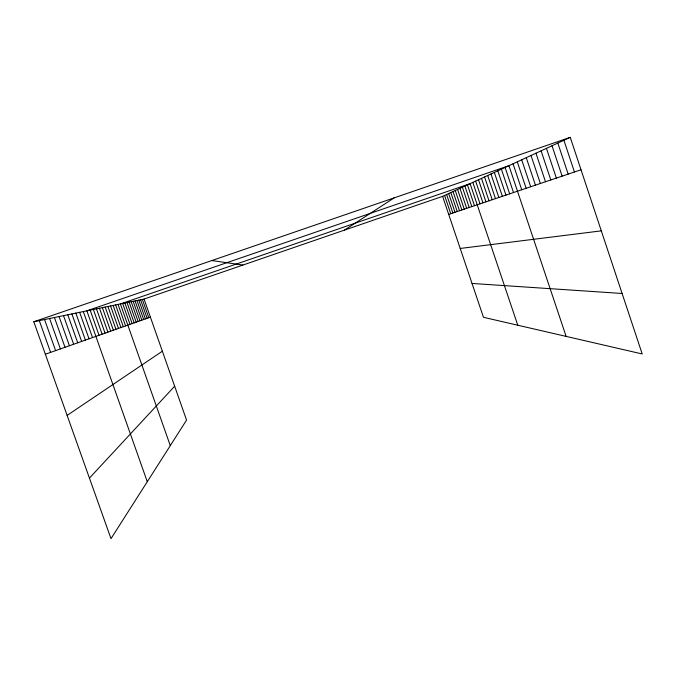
<?xml version="1.0" encoding="UTF-8"?>
<svg xmlns="http://www.w3.org/2000/svg" width="676" height="676" viewBox="0 0 676 676"><rect width="100%" height="100%" fill="white"/><g stroke="black" fill="none" stroke-linecap="round" stroke-linejoin="round"><path stroke-width="1.01" d="M89.443 478.101L174.661 386.216M67.127 415.402L162.367 351.207M344.397 230.144L394.243 197.84M442.603 196.361L570.248 137.338L642.2 353.962L483.475 317.306L442.603 196.361L144.056 299.062L33.8 321.759L110.991 538.662L186.559 420.1L144.056 299.062M45.36 354.241L150.402 317.137M33.8 321.759L570.248 137.338M448.703 214.41L581.022 169.777M460.212 248.464L601.31 230.854M472.034 283.447L622.106 293.477M211.858 260.547L242.895 265.06M75.839 313.106L85.396 340.096M71.884 313.918L81.635 341.422M67.777 314.762L77.723 342.808M63.51 315.641L73.65 344.245M59.057 316.554L69.417 345.74M54.426 317.509L65.006 347.303M49.602 318.506L60.409 348.926M44.565 319.537L55.609 350.616M39.301 320.627L50.599 352.39M122.652 303.473L130.003 324.336M170.284 445.645L120.37 303.938L470.099 183.644L517.774 325.232M118.03 304.42L125.592 325.9M115.613 304.918L123.294 326.711M113.12 305.434L120.919 327.547M110.56 305.958L118.477 328.409M107.915 306.498L115.959 329.296M105.194 307.065L113.365 330.218M102.38 307.639L110.678 331.164M99.473 308.239L107.915 332.144M96.474 308.856L105.059 333.15M93.381 309.498L102.101 334.197M90.17 310.157L99.051 335.271M147.284 481.726L86.858 310.833L508.943 165.688L566.125 336.394M83.317 311.568L92.519 337.577M79.65 312.32L89.029 338.811M142.349 299.417L148.779 317.703M140.608 299.772L147.114 318.295M138.808 300.144L145.399 318.903M136.974 300.524L143.65 319.52M135.09 300.913L141.85 320.154M133.155 301.31L140.008 320.804M131.169 301.716L138.115 321.472M129.124 302.138L136.172 322.165M127.029 302.569L134.169 322.866M124.874 303.017L132.116 323.593M459.942 188.342L466.693 208.343M457.576 189.432L464.235 209.171M455.269 190.505L461.843 209.982M453.021 191.545L459.511 210.768M450.833 192.559L457.238 211.537M448.695 193.539L455.024 212.281M446.616 194.502L452.861 213.008M444.58 195.44L450.757 213.717M497.806 170.834L505.944 195.102M494.333 172.439L502.344 196.319M490.97 173.994L498.854 197.493M487.709 175.506L495.474 198.634M484.548 176.968L492.204 199.741M481.481 178.379L489.027 200.814M478.515 179.757L485.943 201.854M475.625 181.092L482.951 202.859M472.82 182.385L480.045 203.839M467.454 184.869L474.476 205.715M464.885 186.061L471.814 206.619M462.384 187.21L469.22 207.498M541.087 150.824L550.813 179.968M535.95 153.198L545.49 181.768M531.015 155.48L540.369 183.492M526.266 157.677L535.443 185.156M521.686 159.79L530.702 186.753M517.284 161.826L526.139 188.291M513.042 163.786L521.737 189.779M505.107 167.462L513.515 192.55M501.398 169.177L509.67 193.851M563.902 140.27L574.448 172M557.827 143.075L568.161 174.121M552.013 145.771L562.136 176.149M546.436 148.348L556.356 178.101"/></g></svg>
